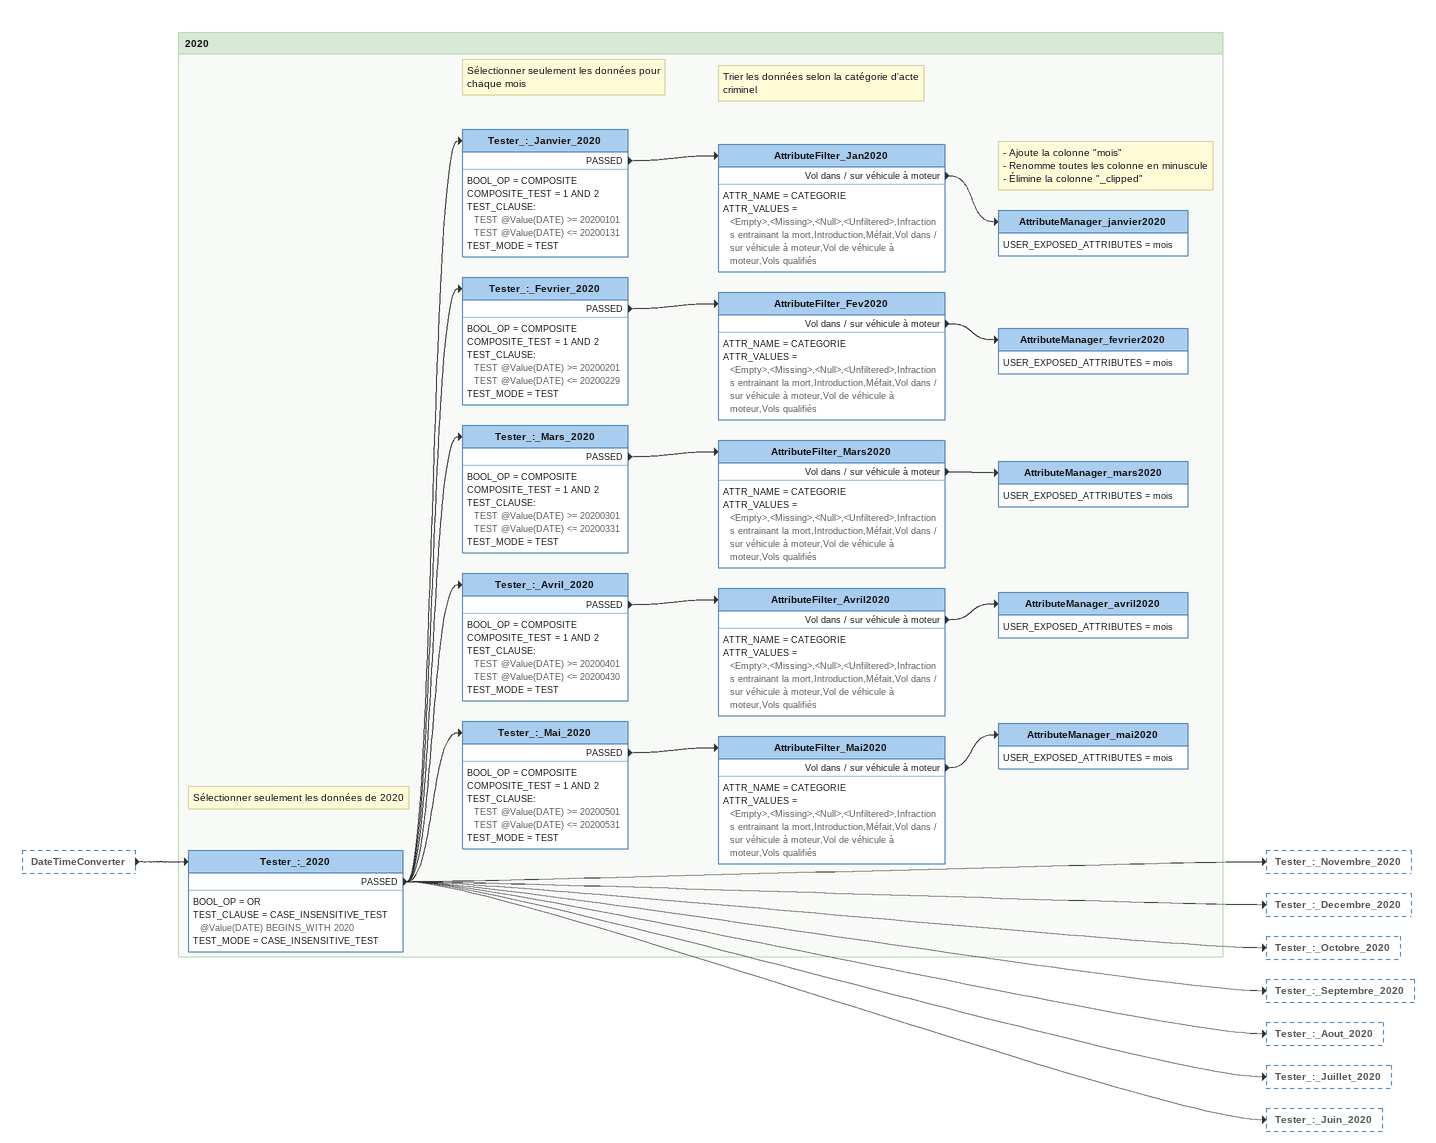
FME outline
DateTimeConverter [outside]
    -> Tester_:_2020

Bookmark: 2020
Note: Sélectionner seulement les données de 2020
Tester_:_2020
    BOOL_OP = OR
    TEST_CLAUSE = CASE_INSENSITIVE_TEST @Value(DATE) BEGINS_WITH 2020
    TEST_MODE = CASE_INSENSITIVE_TEST
    PASSED -> Tester_:_Novembre_2020
    PASSED -> Tester_:_Decembre_2020
    PASSED -> Tester_:_Octobre_2020
    PASSED -> Tester_:_Septembre_2020
    PASSED -> Tester_:_Aout_2020
    PASSED -> Tester_:_Juillet_2020
    PASSED -> Tester_:_Juin_2020
    PASSED -> Tester_:_Mai_2020
    PASSED -> Tester_:_Avril_2020
    PASSED -> Tester_:_Mars_2020
    PASSED -> Tester_:_Fevrier_2020
    PASSED -> Tester_:_Janvier_2020
Note: Sélectionner seulement les données pour chaque mois
Tester_:_Janvier_2020
    BOOL_OP = COMPOSITE
    COMPOSITE_TEST = 1 AND 2
    TEST_CLAUSE:
      TEST @Value(DATE) >= 20200101
      TEST @Value(DATE) <= 20200131
    TEST_MODE = TEST
    PASSED -> AttributeFilter_Jan2020
Note: Trier les données selon la catégorie d'acte criminel
AttributeFilter_Jan2020
    ATTR_NAME = CATEGORIE
    ATTR_VALUES = <Empty>,<Missing>,<Null>,<Unfiltered>,Infractions entrainant la mort,Introduction,Méfait,Vol dans / sur véhicule à moteur,Vol de véhicule à moteur,Vols qualifiés
    Vol dans / sur véhicule à moteur -> AttributeManager_janvier2020
Note: - Ajoute la colonne "mois" / - Renomme toutes les colonne en minuscule / - Élimine la colonne "_clipped"
AttributeManager_janvier2020
    USER_EXPOSED_ATTRIBUTES = mois
Tester_:_Fevrier_2020
    BOOL_OP = COMPOSITE
    COMPOSITE_TEST = 1 AND 2
    TEST_CLAUSE:
      TEST @Value(DATE) >= 20200201
      TEST @Value(DATE) <= 20200229
    TEST_MODE = TEST
    PASSED -> AttributeFilter_Fev2020
AttributeFilter_Fev2020
    ATTR_NAME = CATEGORIE
    ATTR_VALUES = <Empty>,<Missing>,<Null>,<Unfiltered>,Infractions entrainant la mort,Introduction,Méfait,Vol dans / sur véhicule à moteur,Vol de véhicule à moteur,Vols qualifiés
    Vol dans / sur véhicule à moteur -> AttributeManager_fevrier2020
AttributeManager_fevrier2020
    USER_EXPOSED_ATTRIBUTES = mois
Tester_:_Mars_2020
    BOOL_OP = COMPOSITE
    COMPOSITE_TEST = 1 AND 2
    TEST_CLAUSE:
      TEST @Value(DATE) >= 20200301
      TEST @Value(DATE) <= 20200331
    TEST_MODE = TEST
    PASSED -> AttributeFilter_Mars2020
AttributeFilter_Mars2020
    ATTR_NAME = CATEGORIE
    ATTR_VALUES = <Empty>,<Missing>,<Null>,<Unfiltered>,Infractions entrainant la mort,Introduction,Méfait,Vol dans / sur véhicule à moteur,Vol de véhicule à moteur,Vols qualifiés
    Vol dans / sur véhicule à moteur -> AttributeManager_mars2020
AttributeManager_mars2020
    USER_EXPOSED_ATTRIBUTES = mois
Tester_:_Avril_2020
    BOOL_OP = COMPOSITE
    COMPOSITE_TEST = 1 AND 2
    TEST_CLAUSE:
      TEST @Value(DATE) >= 20200401
      TEST @Value(DATE) <= 20200430
    TEST_MODE = TEST
    PASSED -> AttributeFilter_Avril2020
AttributeFilter_Avril2020
    ATTR_NAME = CATEGORIE
    ATTR_VALUES = <Empty>,<Missing>,<Null>,<Unfiltered>,Infractions entrainant la mort,Introduction,Méfait,Vol dans / sur véhicule à moteur,Vol de véhicule à moteur,Vols qualifiés
    Vol dans / sur véhicule à moteur -> AttributeManager_avril2020
AttributeManager_avril2020
    USER_EXPOSED_ATTRIBUTES = mois
Tester_:_Mai_2020
    BOOL_OP = COMPOSITE
    COMPOSITE_TEST = 1 AND 2
    TEST_CLAUSE:
      TEST @Value(DATE) >= 20200501
      TEST @Value(DATE) <= 20200531
    TEST_MODE = TEST
    PASSED -> AttributeFilter_Mai2020
AttributeFilter_Mai2020
    ATTR_NAME = CATEGORIE
    ATTR_VALUES = <Empty>,<Missing>,<Null>,<Unfiltered>,Infractions entrainant la mort,Introduction,Méfait,Vol dans / sur véhicule à moteur,Vol de véhicule à moteur,Vols qualifiés
    Vol dans / sur véhicule à moteur -> AttributeManager_mai2020
AttributeManager_mai2020
    USER_EXPOSED_ATTRIBUTES = mois
